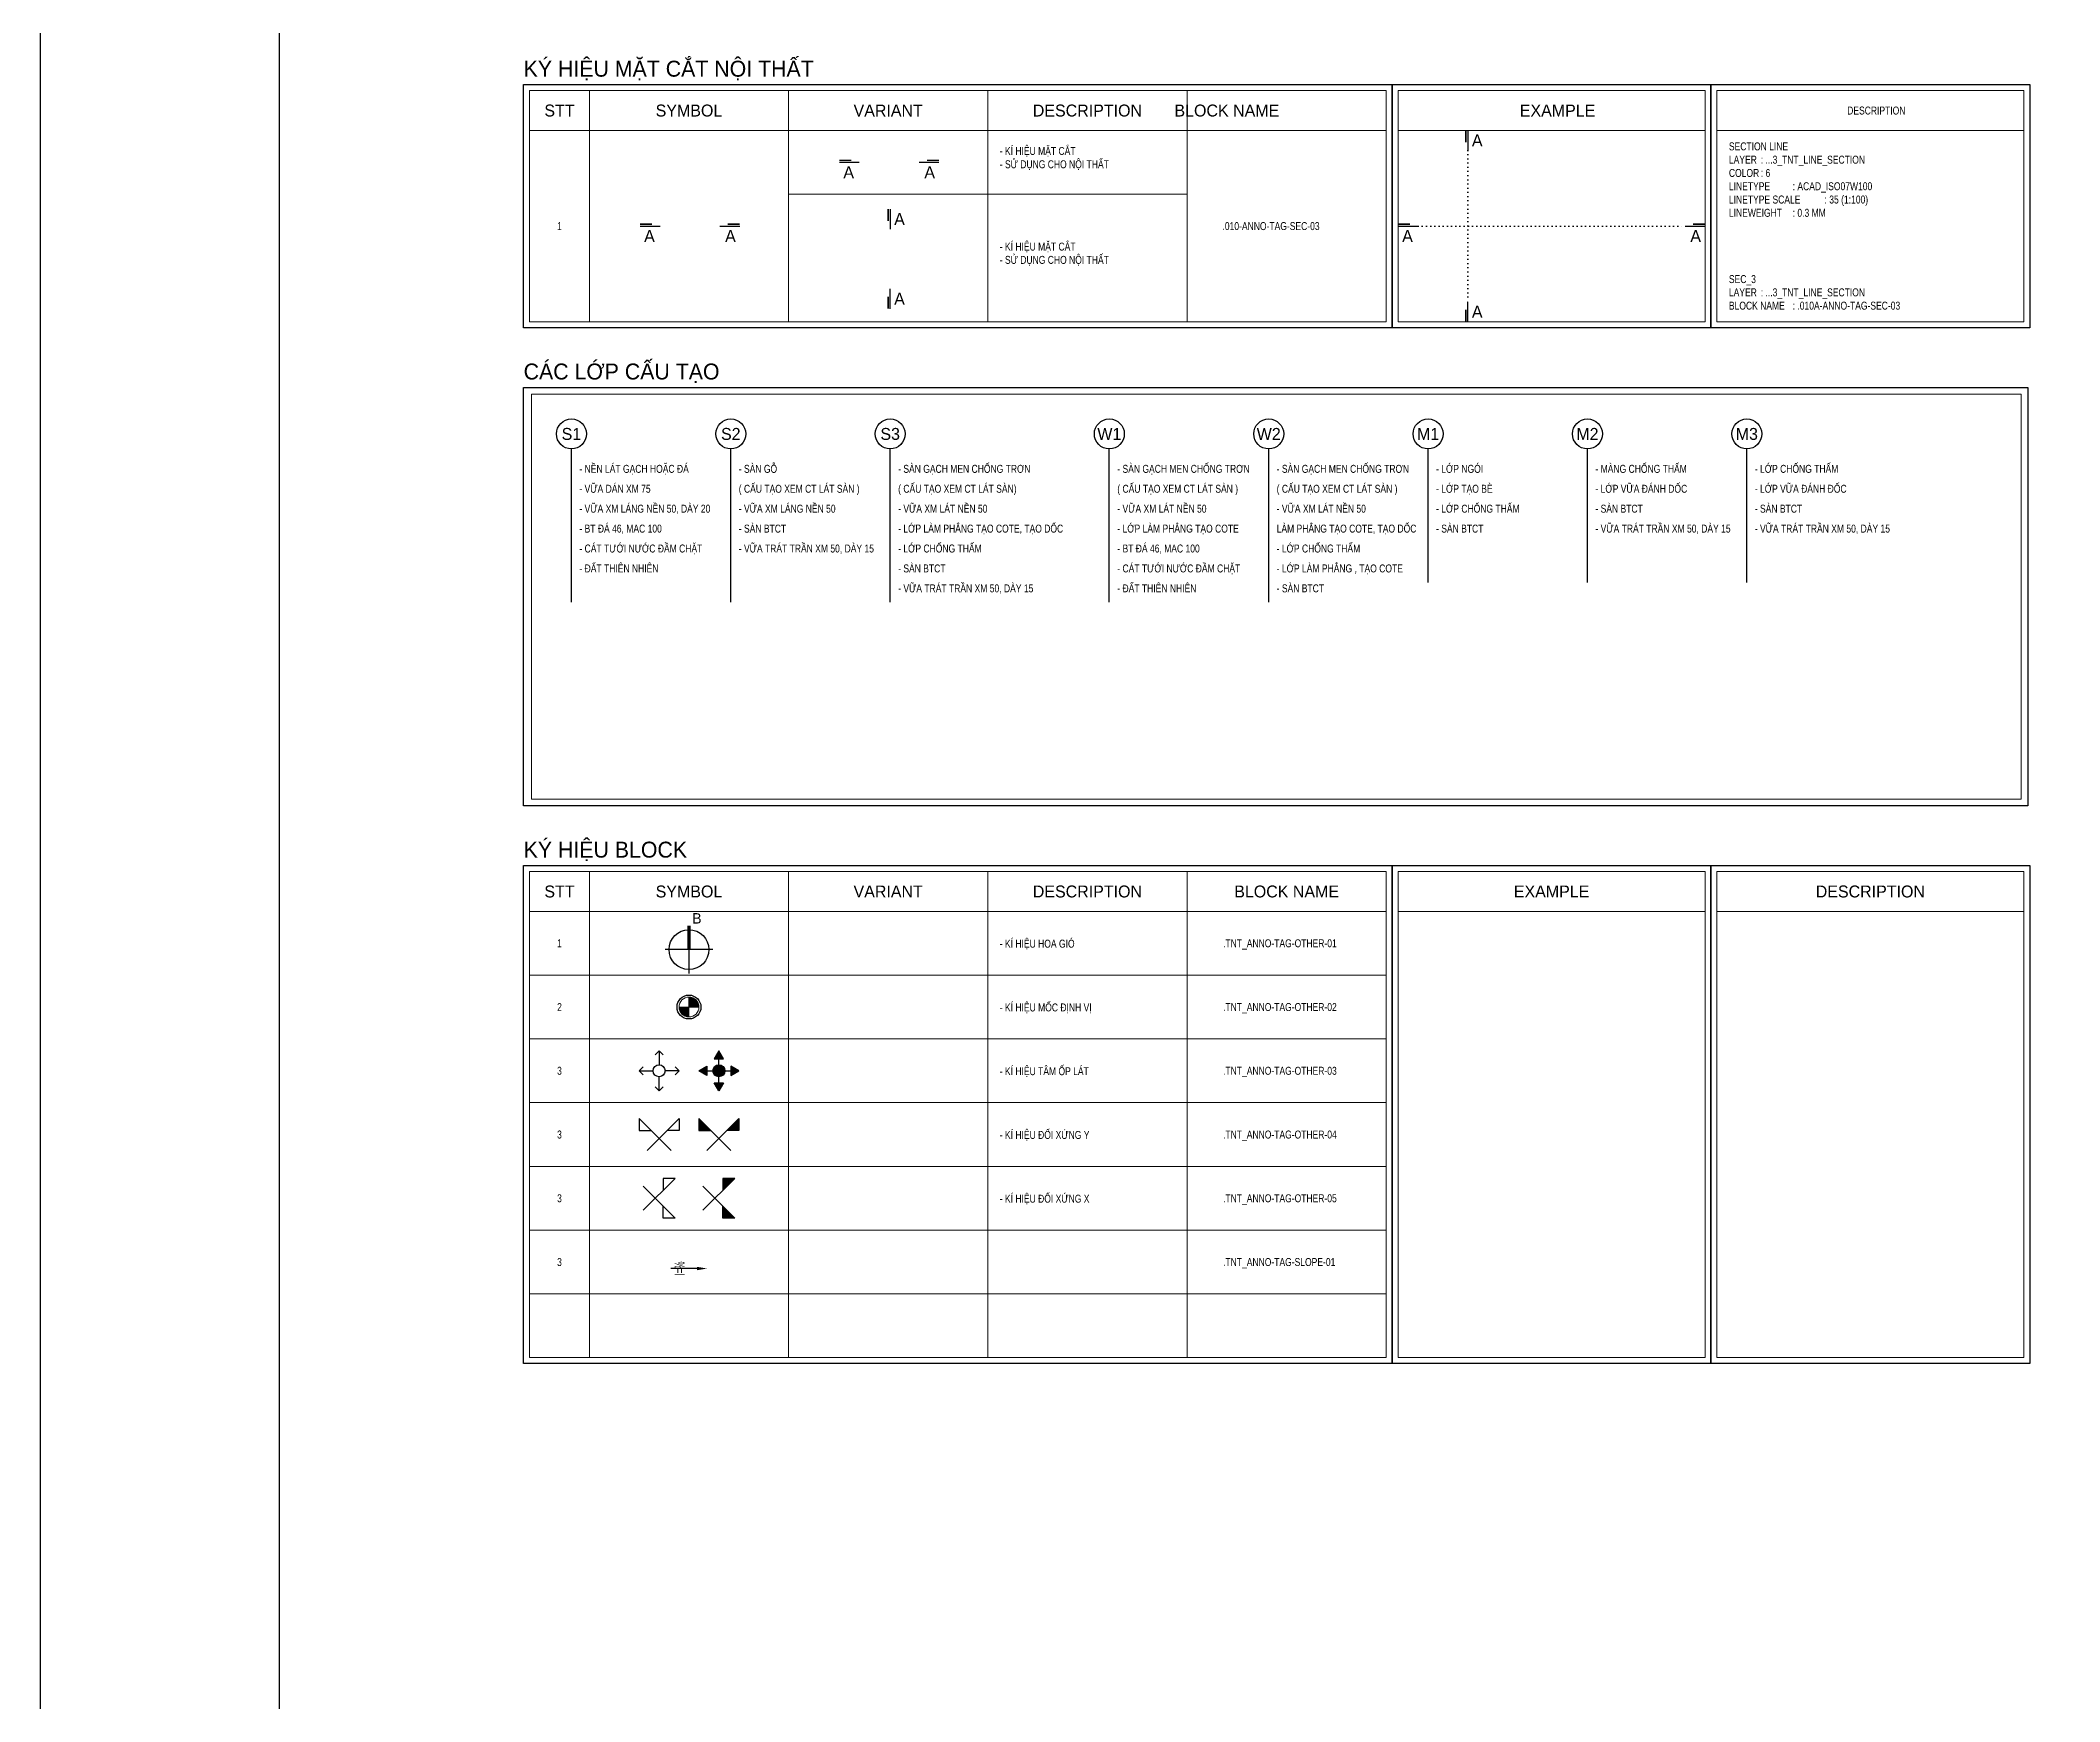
# Model space of a CAD drawing. Header units: millimetres. Extents: x 21129 to 2803301, y -510327 to 166837.
# Drawn here: x 218892 to 269570, y -378672 to -336979 of the extents above; entities that cross this region are included whole.
import ezdxf
from ezdxf.enums import TextEntityAlignment as Align

# ---------------------------------------------------------------- set-up
doc = ezdxf.new("R2010")
doc.units = ezdxf.units.MM
doc.set_wipeout_variables(frame=1)
doc.linetypes.add('ACAD_ISO07W100', pattern=[3, 0, -3])
for name, color, linetype in [('....01_TNT_A_DRAWING', 7, 'Continuous'), ('....06_TNT_A_SECTION-LINE', 6, 'ACAD_ISO07W100'), ('....20_TNT_N_TEXT', 9, 'Continuous'), ('....22_TNT_N_DIMENSION', 251, 'Continuous'), ('....24_TNT_N_ANNOTATE', 14, 'Continuous')]:
    doc.layers.add(name, color=color, linetype=linetype)
doc.layers.add('....03_TNT_A_THIN', color=251, linetype='Continuous', lineweight=13, transparency=0.5)
doc.layers.add('....23_TNT_N_HATCH', color=250, linetype='Continuous', transparency=0.5)
doc.styles.add('.TNT_A_TXT_1_MAIN', font='')
doc.styles.add('.TNT_A_TXT_2_SUB', font='UNI Alter Gothic (H).ttf')
doc.styles.add('.TNT_A_TXT_3_NOTE', font='uromans.shx', dxfattribs={"width": 0.8})
doc.styles.add('02_TNT_Text', font='uromans.shx', dxfattribs={"width": 0.8})
doc.styles.get('.TNT_A_TXT_1_MAIN').set_extended_font_data('UNI HelvetIns (H)')

# ---------------------------------------------------------------- blocks, each defined once
blk = doc.blocks.new('.TNT_KHUNG LAYOUT_2')
at = {"color": 250}
blk.add_lwpolyline([(0, 327), (450, 327), (450, 0), (0, 0)], close=True, dxfattribs=at)
at = {"color": 14}
blk.add_lwpolyline([(15, 312), (435, 312), (435, 15), (15, 15)], close=True, dxfattribs=at)
blk = doc.blocks.new('*U533')
blk.add_line((0, -42.26), (0, -3.76))
at = {"linetype": 'ByBlock'}
blk.add_circle((0, 0), 3.76, dxfattribs=at).dxf.unprotected_set("ltscale", 0)
at = {"color": 9, "style": '.TNT_A_TXT_3_NOTE', "width": 0.8, "flags": 8}
blk.add_attdef('1', (2, -9.76), '', height=2, dxfattribs=at)
at = {"color": 9, "style": '.TNT_A_TXT_3_NOTE', "width": 0.8}
for tag, p in [('2', (2, -14.76)), ('3', (2, -19.76)), ('4', (2, -24.76)), ('5', (2, -29.76)), ('6', (2, -34.76)), ('7', (2, -39.76)), ('8', (2, -44.76)), ('9', (2, -49.76)), ('10', (2, -54.76))]:
    blk.add_attdef(tag, p, '', height=2, dxfattribs=at)
at = {"color": 18, "true_color": 0x000000}
blk.add_wipeout([(0, 3.76), (-0.94, 3.64), (-1.81, 3.3), (-2.57, 2.74), (-3.18, 2.02), (-3.58, 1.16), (-3.75, 0.24), (-3.69, -0.7), (-3.4, -1.6), (-2.9, -2.4), (-2.21, -3.04), (-1.38, -3.5), (-0.47, -3.73), (0.47, -3.73), (1.38, -3.5), (2.21, -3.04), (2.9, -2.4), (3.4, -1.6), (3.69, -0.7), (3.75, 0.24), (3.58, 1.16), (3.18, 2.02), (2.57, 2.74), (1.81, 3.3), (0.94, 3.64)], dxfattribs=at)
at = {"linetype": 'ByBlock'}
blk.add_circle((0, 0), 3.76, dxfattribs=at).dxf.unprotected_set("ltscale", 0)
at = {"color": 9, "style": '.TNT_A_TXT_2_SUB', "flags": 8}
blk.add_attdef('VL', text='', height=3, dxfattribs=at).set_placement((0, 0), align=Align.MIDDLE_CENTER)
blk = doc.blocks.new('*U534')
blk.add_line((0, -42.26), (0, -3.76))
at = {"linetype": 'ByBlock'}
blk.add_circle((0, 0), 3.76, dxfattribs=at).dxf.unprotected_set("ltscale", 0)
at = {"color": 9, "style": '.TNT_A_TXT_3_NOTE', "width": 0.8, "flags": 8}
blk.add_attdef('1', (2, -9.76), '', height=2, dxfattribs=at)
at = {"color": 9, "style": '.TNT_A_TXT_3_NOTE', "width": 0.8}
for tag, p in [('2', (2, -14.76)), ('3', (2, -19.76)), ('4', (2, -24.76)), ('5', (2, -29.76)), ('6', (2, -34.76)), ('7', (2, -39.76)), ('8', (2, -44.76)), ('9', (2, -49.76)), ('10', (2, -54.76))]:
    blk.add_attdef(tag, p, '', height=2, dxfattribs=at)
at = {"color": 18, "true_color": 0x000000}
blk.add_wipeout([(0, 3.76), (-0.94, 3.64), (-1.81, 3.3), (-2.57, 2.74), (-3.18, 2.02), (-3.58, 1.16), (-3.75, 0.24), (-3.69, -0.7), (-3.4, -1.6), (-2.9, -2.4), (-2.21, -3.04), (-1.38, -3.5), (-0.47, -3.73), (0.47, -3.73), (1.38, -3.5), (2.21, -3.04), (2.9, -2.4), (3.4, -1.6), (3.69, -0.7), (3.75, 0.24), (3.58, 1.16), (3.18, 2.02), (2.57, 2.74), (1.81, 3.3), (0.94, 3.64)], dxfattribs=at)
at = {"linetype": 'ByBlock'}
blk.add_circle((0, 0), 3.76, dxfattribs=at).dxf.unprotected_set("ltscale", 0)
at = {"color": 9, "style": '.TNT_A_TXT_2_SUB', "flags": 8}
blk.add_attdef('VL', text='', height=3, dxfattribs=at).set_placement((0, 0), align=Align.MIDDLE_CENTER)
blk = doc.blocks.new('*U532')
blk.add_line((0, -37.26), (0, -3.76))
at = {"linetype": 'ByBlock'}
blk.add_circle((0, 0), 3.76, dxfattribs=at).dxf.unprotected_set("ltscale", 0)
at = {"color": 9, "style": '.TNT_A_TXT_3_NOTE', "width": 0.8, "flags": 8}
blk.add_attdef('1', (2, -9.76), '', height=2, dxfattribs=at)
at = {"color": 9, "style": '.TNT_A_TXT_3_NOTE', "width": 0.8}
for tag, p in [('2', (2, -14.76)), ('3', (2, -19.76)), ('4', (2, -24.76)), ('5', (2, -29.76)), ('6', (2, -34.76)), ('7', (2, -39.76)), ('8', (2, -44.76)), ('9', (2, -49.76)), ('10', (2, -54.76))]:
    blk.add_attdef(tag, p, '', height=2, dxfattribs=at)
at = {"color": 18, "true_color": 0x000000}
blk.add_wipeout([(0, 3.76), (-0.94, 3.64), (-1.81, 3.3), (-2.57, 2.74), (-3.18, 2.02), (-3.58, 1.16), (-3.75, 0.24), (-3.69, -0.7), (-3.4, -1.6), (-2.9, -2.4), (-2.21, -3.04), (-1.38, -3.5), (-0.47, -3.73), (0.47, -3.73), (1.38, -3.5), (2.21, -3.04), (2.9, -2.4), (3.4, -1.6), (3.69, -0.7), (3.75, 0.24), (3.58, 1.16), (3.18, 2.02), (2.57, 2.74), (1.81, 3.3), (0.94, 3.64)], dxfattribs=at)
at = {"linetype": 'ByBlock'}
blk.add_circle((0, 0), 3.76, dxfattribs=at).dxf.unprotected_set("ltscale", 0)
at = {"color": 9, "style": '.TNT_A_TXT_2_SUB', "flags": 8}
blk.add_attdef('VL', text='', height=3, dxfattribs=at).set_placement((0, 0), align=Align.MIDDLE_CENTER)
blk = doc.blocks.new('*U528')
at = {"layer": '....24_TNT_N_ANNOTATE'}
for p, q in [((-2.5, 0), (2.5, 0)), ((17.5, 0), (22.5, 0))]:
    blk.add_line(p, q, dxfattribs=at)
at = {"layer": '....24_TNT_N_ANNOTATE', "const_width": 0.4}
for points in [[(-2.5, 0.5), (0.5, 0.5)], [(22.5, 0.5), (19.5, 0.5)]]:
    blk.add_lwpolyline(points, dxfattribs=at)
at = {"color": 9, "style": '.TNT_A_TXT_2_SUB', "flags": 8}
blk.add_attdef('SEC_1', text='', height=3, dxfattribs=at).set_placement((-1.5, -2.5), align=Align.MIDDLE_LEFT)
blk.add_attdef('SEC_2', text='', height=3, dxfattribs=at).set_placement((21.5, -2.5), align=Align.MIDDLE_RIGHT)
blk = doc.blocks.new('*U529')
at = {"layer": '....24_TNT_N_ANNOTATE'}
for p, q in [((-2.5, 0), (2.5, 0)), ((69.5, 0), (74.5, 0))]:
    blk.add_line(p, q, dxfattribs=at)
at = {"layer": '....24_TNT_N_ANNOTATE', "const_width": 0.4}
for points in [[(-2.5, 0.5), (0.5, 0.5)], [(74.5, 0.5), (71.5, 0.5)]]:
    blk.add_lwpolyline(points, dxfattribs=at)
at = {"color": 9, "style": '.TNT_A_TXT_2_SUB', "flags": 8}
blk.add_attdef('SEC_1', text='', height=3, dxfattribs=at).set_placement((-1.5, -2.5), align=Align.MIDDLE_LEFT)
blk.add_attdef('SEC_2', text='', height=3, dxfattribs=at).set_placement((73.5, -2.5), align=Align.MIDDLE_RIGHT)
blk = doc.blocks.new('*U530')
at = {"layer": '....24_TNT_N_ANNOTATE'}
for p, q in [((-2.5, 0), (-2.5, -5)), ((-2.5, -48), (-2.5, -43))]:
    blk.add_line(p, q, dxfattribs=at)
at = {"layer": '....24_TNT_N_ANNOTATE', "const_width": 0.4}
for points in [[(-3, 0), (-3, -3)], [(-3, -48), (-3, -45)]]:
    blk.add_lwpolyline(points, dxfattribs=at)
at = {"color": 9, "style": '.TNT_A_TXT_2_SUB', "flags": 8}
for tag, p in [('SEC_1', (-1.5, -2.5)), ('SEC_3', (-1.5, -45.5))]:
    blk.add_attdef(tag, text='', height=3, dxfattribs=at).set_placement(p, align=Align.MIDDLE_LEFT)
blk = doc.blocks.new('*U531')
at = {"layer": '....24_TNT_N_ANNOTATE'}
for p, q in [((-2.5, 0), (-2.5, -5)), ((-2.5, -25), (-2.5, -20))]:
    blk.add_line(p, q, dxfattribs=at)
at = {"layer": '....24_TNT_N_ANNOTATE', "const_width": 0.4}
for points in [[(-3, 0), (-3, -3)], [(-3, -25), (-3, -22)]]:
    blk.add_lwpolyline(points, dxfattribs=at)
at = {"color": 9, "style": '.TNT_A_TXT_2_SUB', "flags": 8}
for tag, p in [('SEC_1', (-1.5, -2.5)), ('SEC_3', (-1.5, -22.5))]:
    blk.add_attdef(tag, text='', height=3, dxfattribs=at).set_placement(p, align=Align.MIDDLE_LEFT)
blk = doc.blocks.new('*U500')
blk.add_line((0, 2.08), (0, -4.52))
blk.add_solid([(-0.42, 2.08), (0, 4.58), (0.42, 2.08)])
at = {"color": 9, "width": 0.6}
blk.add_attdef('SLOP', text='', height=2.5, rotation=90, dxfattribs=at).set_placement((-0.33, 0), align=Align.BOTTOM_CENTER)
blk = doc.blocks.new('.TNT_ANNO-TAG-OTHER-01')
at = {"layer": '....24_TNT_N_ANNOTATE'}
for p, q in [((0, 6), (0, -6)), ((6, 0), (-6, 0))]:
    blk.add_line(p, q, dxfattribs=at)
at = {"layer": '....24_TNT_N_ANNOTATE', "const_width": 0.8}
blk.add_lwpolyline([(0, 6), (0, 0)], dxfattribs=at)
at = {"layer": '....24_TNT_N_ANNOTATE', "ltscale": 0.04}
blk.add_circle((0, 0), 5, dxfattribs=at)
at = {"layer": '....20_TNT_N_TEXT', "insert": (2, 6.54), "char_height": 2.61, "attachment_point": 8, "style": '.TNT_A_TXT_2_SUB'}
blk.add_mtext('B', dxfattribs=at)

msp = doc.modelspace()

# ---------------------------------------------------------------- hatches: boundary and pattern name
at = {"layer": '....23_TNT_N_HATCH', "ltscale": 4}
h = msp.add_hatch(color=256, dxfattribs=at)
h.paths.add_polyline_path([(235170.4, -360989.5), (235170.4, -361239.5), (235420.4, -361239.5, 0.4142136)])
h.paths.add_polyline_path([(234920.4, -361239.5, 0.4142136), (235170.4, -361489.5), (235170.4, -361239.5)])
at = {"layer": '....23_TNT_N_HATCH', "ltscale": 0.04}
h = msp.add_hatch(color=256, dxfattribs=at)
h.dxf.hatch_style = 1
h.paths.add_polyline_path([(235804.9, -362539.5), (236035.8, -362539.5), (235920.4, -362339.5)])
h = msp.add_hatch(color=256, dxfattribs=at)
h.dxf.hatch_style = 1
h.paths.add_polyline_path([(235420.4, -362839.5), (235620.4, -362955), (235620.4, -362724)])
h = msp.add_hatch(color=256, dxfattribs=at)
h.dxf.hatch_style = 1
edge = h.paths.add_edge_path()
edge.add_arc((235920.4, -362839.5), 150, 0, 360)
h = msp.add_hatch(color=256, dxfattribs=at)
h.dxf.hatch_style = 1
h.paths.add_polyline_path([(236420.4, -362839.5), (236220.4, -362724), (236220.4, -362955)])
h = msp.add_hatch(color=256, dxfattribs=at)
h.dxf.hatch_style = 1
h.paths.add_polyline_path([(235920.4, -363339.5), (236035.8, -363139.5), (235804.9, -363139.5)])
h = msp.add_hatch(color=256, dxfattribs=at)
h.dxf.hatch_style = 1
h.paths.add_polyline_path([(235720.4, -364339.5), (235420.4, -364039.5), (235420.4, -364339.5)])
h = msp.add_hatch(color=256, dxfattribs=at)
h.dxf.hatch_style = 1
h.paths.add_polyline_path([(236420.4, -364039.5), (236120.4, -364339.5), (236420.4, -364339.5)])
h = msp.add_hatch(color=256, dxfattribs=at)
h.dxf.hatch_style = 1
h.paths.add_polyline_path([(236320.4, -365539.5), (236020.4, -365539.5), (236020.4, -365839.5)])
h = msp.add_hatch(color=256, dxfattribs=at)
h.dxf.hatch_style = 1
h.paths.add_polyline_path([(236320.4, -366539.5), (236020.4, -366239.5), (236020.4, -366539.5)])

# ---------------------------------------------------------------- linework, layer by layer
at = {"layer": '....03_TNT_A_THIN'}
for p, q in [((232670.4, -338239.5), (232670.4, -344039.5)), ((237670.4, -338239.5), (237670.4, -344039.5)), ((242670.4, -338239.5), (242670.4, -344039.5)), ((247670.4, -338239.5), (247670.4, -344039.5)), ((231170.4, -339239.5), (252670.4, -339239.5)), ((252970.4, -339239.5), (260670.4, -339239.5)), ((260970.4, -339239.5), (268670.4, -339239.5)), ((237670.4, -340839.5), (247670.4, -340839.5)), ((232670.4, -357839.5), (232670.4, -370039.5)), ((237670.4, -357839.5), (237670.4, -370039.5)), ((242670.4, -357839.5), (242670.4, -370039.5)), ((247670.4, -357839.5), (247670.4, -370039.5)), ((231170.4, -358839.5), (252670.4, -358839.5)), ((252970.4, -358839.5), (260670.4, -358839.5)), ((252970.4, -358839.5), (260670.4, -358839.5)), ((260970.4, -358839.5), (268670.4, -358839.5)), ((231170.4, -360439.5), (252670.4, -360439.5)), ((231170.4, -362039.5), (252670.4, -362039.5)), ((231170.4, -363639.5), (252670.4, -363639.5)), ((231170.4, -365239.5), (252670.4, -365239.5)), ((231170.4, -366839.5), (252670.4, -366839.5)), ((231170.4, -368439.5), (252670.4, -368439.5))]:
    msp.add_line(p, q, dxfattribs=at)
at = {"layer": '....03_TNT_A_THIN', "ltscale": 4}
for p, q in [((235420.4, -361239.5), (234920.4, -361239.5)), ((235170.4, -360989.5), (235170.4, -361489.5))]:
    msp.add_line(p, q, dxfattribs=at)
at = {"layer": '....03_TNT_A_THIN'}
for points in [[(231170.4, -338239.5), (252670.4, -338239.5), (252670.4, -344039.5), (231170.4, -344039.5)], [(252970.4, -338239.5), (260670.4, -338239.5), (260670.4, -344039.5), (252970.4, -344039.5)], [(260970.4, -338239.5), (268670.4, -338239.5), (268670.4, -344039.5), (260970.4, -344039.5)], [(268608.7, -356022.8), (231220.4, -356022.8), (231220.4, -345856.2), (268608.7, -345856.2)], [(231170.4, -357839.5), (252670.4, -357839.5), (252670.4, -370039.5), (231170.4, -370039.5)], [(252970.4, -357839.5), (260670.4, -357839.5), (260670.4, -370039.5), (252970.4, -370039.5)], [(260970.4, -357839.5), (268670.4, -357839.5), (268670.4, -370039.5), (260970.4, -370039.5)]]:
    msp.add_lwpolyline(points, close=True, dxfattribs=at)
at = {"layer": '....03_TNT_A_THIN', "ltscale": 4}
msp.add_circle((235170.4, -361239.5), 250, dxfattribs=at)
at = {"layer": '....06_TNT_A_SECTION-LINE', "ltscale": 35}
for p, q in [((254720.4, -339739.5), (254720.4, -343539.5)), ((253470.4, -341639.5), (260170.4, -341639.5))]:
    msp.add_line(p, q, dxfattribs=at)
at = {"layer": '....24_TNT_N_ANNOTATE', "ltscale": 0.04}
for p, q in [((234320.4, -362439.5), (234420.4, -362339.5)), ((234420.4, -362339.5), (234520.4, -362439.5)), ((234420.4, -362339.5), (234420.4, -362689.5)), ((235920.4, -362339.5), (235804.9, -362539.5)), ((236035.8, -362539.5), (235920.4, -362339.5)), ((233920.4, -362839.5), (234020.4, -362739.5)), ((234020.4, -362939.5), (233920.4, -362839.5)), ((233920.4, -362839.5), (234270.4, -362839.5)), ((234920.4, -362839.5), (234570.4, -362839.5)), ((234820.4, -362739.5), (234920.4, -362839.5)), ((234920.4, -362839.5), (234820.4, -362939.5)), ((235420.4, -362839.5), (235620.4, -362724)), ((235620.4, -362955), (235420.4, -362839.5)), ((235620.4, -362724), (235620.4, -362955)), ((235620.4, -362839.5), (236220.4, -362839.5)), ((235804.9, -362539.5), (236035.8, -362539.5)), ((235920.4, -363139.5), (235920.4, -362539.5)), ((236420.4, -362839.5), (236220.4, -362724)), ((236220.4, -362724), (236220.4, -362955)), ((236220.4, -362955), (236420.4, -362839.5)), ((234420.4, -363339.5), (234320.4, -363239.5)), ((234420.4, -363339.5), (234420.4, -362989.5)), ((234520.4, -363239.5), (234420.4, -363339.5)), ((235920.4, -363339.5), (235804.9, -363139.5)), ((235804.9, -363139.5), (236035.8, -363139.5)), ((236035.8, -363139.5), (235920.4, -363339.5)), ((233920.4, -364039.5), (234720.4, -364839.5)), ((233920.4, -364039.5), (233920.4, -364339.5)), ((233920.4, -364339.5), (234220.4, -364339.5)), ((234120.4, -364839.5), (234920.4, -364039.5)), ((234920.4, -364339.5), (234620.4, -364339.5)), ((234920.4, -364039.5), (234920.4, -364339.5)), ((235420.4, -364039.5), (236220.4, -364839.5)), ((235420.4, -364039.5), (235420.4, -364339.5)), ((235420.4, -364339.5), (235720.4, -364339.5)), ((235620.4, -364839.5), (236420.4, -364039.5)), ((236420.4, -364339.5), (236120.4, -364339.5)), ((236420.4, -364039.5), (236420.4, -364339.5)), ((234820.4, -365539.5), (234020.4, -366339.5)), ((234020.4, -365739.5), (234820.4, -366539.5)), ((234820.4, -365539.5), (234520.4, -365539.5)), ((234520.4, -365539.5), (234520.4, -365839.5)), ((236320.4, -365539.5), (235520.4, -366339.5)), ((235520.4, -365739.5), (236320.4, -366539.5)), ((236320.4, -365539.5), (236020.4, -365539.5)), ((236020.4, -365539.5), (236020.4, -365839.5)), ((234520.4, -366539.5), (234520.4, -366239.5)), ((236020.4, -366539.5), (236020.4, -366239.5)), ((234820.4, -366539.5), (234520.4, -366539.5)), ((236320.4, -366539.5), (236020.4, -366539.5))]:
    msp.add_line(p, q, dxfattribs=at)
at = {"layer": '....24_TNT_N_ANNOTATE'}
for points in [[(231020.4, -338089.5), (252820.4, -338089.5), (252820.4, -344189.5), (231020.4, -344189.5)], [(252820.4, -338089.5), (260820.4, -338089.5), (260820.4, -344189.5), (252820.4, -344189.5)], [(260820.4, -338089.5), (268820.4, -338089.5), (268820.4, -344189.5), (260820.4, -344189.5)], [(231020.4, -345689.5), (268775.4, -345689.5), (268775.4, -356189.5), (231020.4, -356189.5)], [(231020.4, -357689.5), (252820.4, -357689.5), (252820.4, -370189.5), (231020.4, -370189.5)], [(252820.4, -357689.5), (260820.4, -357689.5), (260820.4, -370189.5), (252820.4, -370189.5)], [(260820.4, -357689.5), (268820.4, -357689.5), (268820.4, -370189.5), (260820.4, -370189.5)]]:
    msp.add_lwpolyline(points, close=True, dxfattribs=at)
at = {"layer": '....24_TNT_N_ANNOTATE', "ltscale": 0.04}
msp.add_lwpolyline([(235920.4, -363139.5), (235920.4, -362839.5)], dxfattribs=at)
for centre, radius in [((235170.4, -361239.5), 300), ((234420.4, -362839.5), 150), ((235920.4, -362839.5), 150)]:
    msp.add_circle(centre, radius, dxfattribs=at)

# ---------------------------------------------------------------- block references
at = {"layer": '....01_TNT_A_DRAWING', "xscale": 400, "yscale": 400, "zscale": 400}
msp.add_blockref('.TNT_KHUNG LAYOUT_2', (218892.4, -424762.9), dxfattribs=at)
at = {"layer": '....22_TNT_N_DIMENSION', "linetype": 'Continuous', "xscale": 100, "yscale": 100, "zscale": 100}
msp.add_blockref('.TNT_ANNO-TAG-OTHER-01', (235170.4, -359798.7), dxfattribs=at)
at = {"layer": '....24_TNT_N_ANNOTATE'}
ref = msp.add_blockref('*U530', (254970.4, -339239.5), dxfattribs=dict(at, xscale=100, yscale=100, zscale=100))
ref.add_attrib('SEC_1', 'A', dxfattribs={"layer": '0', "color": 9, "height": 300, "style": '.TNT_A_TXT_2_SUB'}).set_placement((254820.4, -339489.5), align=Align.MIDDLE_LEFT)
ref.add_attrib('SEC_3', 'A', dxfattribs={"layer": '0', "color": 9, "height": 300, "style": '.TNT_A_TXT_2_SUB'}).set_placement((254820.4, -343789.5), align=Align.MIDDLE_LEFT)
ref = msp.add_blockref('*U528', (239195.4, -340039.5), dxfattribs=dict(at, xscale=100, yscale=100, zscale=100))
ref.add_attrib('SEC_1', 'A', dxfattribs={"layer": '0', "color": 9, "height": 300, "style": '.TNT_A_TXT_2_SUB'}).set_placement((239045.4, -340289.5), align=Align.MIDDLE_LEFT)
ref.add_attrib('SEC_2', 'A', dxfattribs={"layer": '0', "color": 9, "height": 300, "style": '.TNT_A_TXT_2_SUB'}).set_placement((241345.4, -340289.5), align=Align.MIDDLE_RIGHT)
ref = msp.add_blockref('*U531', (240470.4, -341214.5), dxfattribs=dict(at, xscale=100, yscale=100, zscale=100))
ref.add_attrib('SEC_1', 'A', dxfattribs={"layer": '0', "color": 9, "height": 300, "style": '.TNT_A_TXT_2_SUB'}).set_placement((240320.4, -341464.5), align=Align.MIDDLE_LEFT)
ref.add_attrib('SEC_3', 'A', dxfattribs={"layer": '0', "color": 9, "height": 300, "style": '.TNT_A_TXT_2_SUB'}).set_placement((240320.4, -343464.5), align=Align.MIDDLE_LEFT)
ref = msp.add_blockref('*U528', (234195.4, -341639.5), dxfattribs=dict(at, xscale=100, yscale=100, zscale=100))
ref.add_attrib('SEC_1', 'A', dxfattribs={"layer": '0', "color": 9, "height": 300, "style": '.TNT_A_TXT_2_SUB'}).set_placement((234045.4, -341889.5), align=Align.MIDDLE_LEFT)
ref.add_attrib('SEC_2', 'A', dxfattribs={"layer": '0', "color": 9, "height": 300, "style": '.TNT_A_TXT_2_SUB'}).set_placement((236345.4, -341889.5), align=Align.MIDDLE_RIGHT)
ref = msp.add_blockref('*U529', (253220.4, -341639.5), dxfattribs=dict(at, xscale=100, yscale=100, zscale=100))
ref.add_attrib('SEC_1', 'A', dxfattribs={"layer": '0', "color": 9, "height": 300, "style": '.TNT_A_TXT_2_SUB'}).set_placement((253070.4, -341889.5), align=Align.MIDDLE_LEFT)
ref.add_attrib('SEC_2', 'A', dxfattribs={"layer": '0', "color": 9, "height": 300, "style": '.TNT_A_TXT_2_SUB'}).set_placement((260570.1, -341889.5), align=Align.MIDDLE_RIGHT)
at = {"layer": '....24_TNT_N_ANNOTATE', "ltscale": 0.04}
ref = msp.add_blockref('*U500', (235167.3, -367802), dxfattribs=dict(at, xscale=100, yscale=100, zscale=100, rotation=270))
ref.add_attrib('SLOP', 'I=%%%', dxfattribs={"layer": '0', "color": 9, "height": 250, "rotation": 90, "style": '02_TNT_Text', "width": 0.6}).set_placement((235134.1, -367802), align=Align.BOTTOM_CENTER)

# ---------------------------------------------------------------- texts
at = {"layer": '....20_TNT_N_TEXT', "style": '.TNT_A_TXT_1_MAIN'}
for s, p in [('KÝ HIỆU MẶT CẮT NỘI THẤT', (231020.4, -337889.5)), ('CÁC LỚP CẤU TẠO', (231020.4, -345489.5)), ('KÝ HIỆU BLOCK', (231020.4, -357489.5))]:
    msp.add_text(s, height=400, dxfattribs=at).set_placement(p)
at = {"layer": '....20_TNT_N_TEXT', "style": '.TNT_A_TXT_2_SUB'}
for s, p in [('STT', (231920.4, -338739.5)), ('SYMBOL', (235170.4, -338739.5)), ('VARIANT', (240170.4, -338739.5)), ('DESCRIPTION', (245170.4, -338739.5)), ('BLOCK NAME', (248670.4, -338739.5)), ('EXAMPLE', (256970.2, -338739.5)), ('STT', (231920.4, -358339.5)), ('SYMBOL', (235170.4, -358339.5)), ('VARIANT', (240170.4, -358339.5)), ('DESCRIPTION', (245170.4, -358339.5)), ('BLOCK NAME', (250170.4, -358339.5)), ('EXAMPLE', (256820.4, -358339.5)), ('DESCRIPTION', (264820.4, -358339.5))]:
    msp.add_text(s, height=300, dxfattribs=at).set_placement(p, align=Align.MIDDLE)
at = {"layer": '....20_TNT_N_TEXT', "style": '.TNT_A_TXT_3_NOTE', "width": 0.8}
for s, p in [('DESCRIPTION', (264970, -338739.5)), ('1', (231920.4, -341639.5)), ('1', (231920.4, -359639.5)), ('2', (231920.4, -361239.5)), ('3', (231920.4, -362839.5)), ('3', (231920.4, -364439.5)), ('3', (231920.4, -366039.5)), ('3', (231920.4, -367639.5))]:
    msp.add_text(s, height=200, dxfattribs=at).set_placement(p, align=Align.MIDDLE)
for s, p in [('.010-ANNO-TAG-SEC-03', (248560.4, -341739.5)), ('- KÍ HIỆU HOA GIÓ', (242970.4, -359749.5)), ('.TNT_ANNO-TAG-OTHER-01', (248575.4, -359739.5)), ('- KÍ HIỆU MỐC ĐỊNH VỊ', (242970.4, -361349.5)), ('.TNT_ANNO-TAG-OTHER-02', (248575.4, -361339.5)), ('- KÍ HIỆU TÂM ỐP LÁT', (242970.4, -362949.5)), ('.TNT_ANNO-TAG-OTHER-03', (248575.4, -362939.5)), ('- KÍ HIỆU ĐỐI XỨNG Y', (242970.4, -364549.5)), ('.TNT_ANNO-TAG-OTHER-04', (248575.4, -364539.5)), ('- KÍ HIỆU ĐỐI XỨNG X', (242970.4, -366149.5)), ('.TNT_ANNO-TAG-OTHER-05', (248575.4, -366139.5)), ('.TNT_ANNO-TAG-SLOPE-01', (248575.4, -367739.5))]:
    msp.add_text(s, height=200, dxfattribs=at).set_placement(p)
at = {"layer": '....20_TNT_N_TEXT', "char_height": 200, "style": '.TNT_A_TXT_3_NOTE'}
for s, insert, width, attachment_point in [('\\A1;\\pxi-12,l12,sm1;SECTION LINE\\PLAYER^I: ...3_TNT_LINE_SECTION\\PCOLOR^I: 6\\PLINETYPE^I: ACAD_ISO07W100\\PLINETYPE SCALE^I: 35 (1:100)\\PLINEWEIGHT^I: 0.3 MM', (261270.4, -339539.5), 14785, 1), ('- KÍ HIỆU MẶT CẮT\\P- SỬ DỤNG CHO NỘI THẤT', (242970.4, -339654.5), 4200, 1), ('- KÍ HIỆU MẶT CẮT\\P- SỬ DỤNG CHO NỘI THẤT', (242970.4, -342054.5), 4200, 1), ('\\A1;\\pxi-12,l12,sm1;SEC_3\\PLAYER^I: ...3_TNT_LINE_SECTION\\PBLOCK NAME^I: .010A-ANNO-TAG-SEC-03', (261270.4, -343739.5), 14785, 7)]:
    msp.add_mtext(s, dxfattribs=dict(at, insert=insert, width=width, attachment_point=attachment_point))

# ---------------------------------------------------------------- next in the draw order: block references
at = {"layer": '....24_TNT_N_ANNOTATE'}
ref = msp.add_blockref('*U533', (232220.4, -346856.2), dxfattribs=dict(at, xscale=100, yscale=100, zscale=100))
ref.add_attrib('VL', 'S1', dxfattribs={"layer": '0', "color": 9, "height": 300, "style": '.TNT_A_TXT_2_SUB'}).set_placement((232220.4, -346856.2), align=Align.MIDDLE_CENTER)
ref.add_attrib('1', '- NỀN LÁT GẠCH HOẶC ĐÁ', (232420.4, -347832.3), dxfattribs={"layer": '0', "color": 9, "height": 200, "style": '.TNT_A_TXT_3_NOTE', "width": 0.8})
ref.add_attrib('2', '- VỮA DÁN XM 75', (232420.4, -348332.3), dxfattribs={"layer": '0', "color": 9, "height": 200, "style": '.TNT_A_TXT_3_NOTE', "width": 0.8})
ref.add_attrib('3', '- VỮA XM LÁNG NỀN 50, DÀY 20', (232420.4, -348832.3), dxfattribs={"layer": '0', "color": 9, "height": 200, "style": '.TNT_A_TXT_3_NOTE', "width": 0.8})
ref.add_attrib('4', '- BT ĐÁ 46, MAC 100', (232420.4, -349332.3), dxfattribs={"layer": '0', "color": 9, "height": 200, "style": '.TNT_A_TXT_3_NOTE', "width": 0.8})
ref.add_attrib('5', '- CÁT TƯỚI NƯỚC ĐẦM CHẶT', (232420.4, -349831.8), dxfattribs={"layer": '0', "color": 9, "height": 200, "style": '.TNT_A_TXT_3_NOTE', "width": 0.8})
ref.add_attrib('6', '- ĐẤT THIÊN NHIÊN', (232420.4, -350331.8), dxfattribs={"layer": '0', "color": 9, "height": 200, "style": '.TNT_A_TXT_3_NOTE', "width": 0.8})
ref = msp.add_blockref('*U533', (245720.4, -346856.2), dxfattribs=dict(at, xscale=100, yscale=100, zscale=100))
ref.add_attrib('VL', 'W1', dxfattribs={"layer": '0', "color": 9, "height": 300, "style": '.TNT_A_TXT_2_SUB'}).set_placement((245720.4, -346856.2), align=Align.MIDDLE_CENTER)
ref.add_attrib('1', '- SÀN GẠCH MEN CHỐNG TRƠN', (245920.4, -347832.3), dxfattribs={"layer": '0', "color": 9, "height": 200, "style": '.TNT_A_TXT_3_NOTE', "width": 0.8})
ref.add_attrib('2', '( CẤU TẠO XEM CT LÁT SÀN )', (245920.4, -348332.3), dxfattribs={"layer": '0', "color": 9, "height": 200, "style": '.TNT_A_TXT_3_NOTE', "width": 0.8})
ref.add_attrib('3', '- VỮA XM LÁT NỀN 50', (245920.4, -348832.3), dxfattribs={"layer": '0', "color": 9, "height": 200, "style": '.TNT_A_TXT_3_NOTE', "width": 0.8})
ref.add_attrib('4', '- LỚP LÀM PHẲNG TẠO COTE', (245920.4, -349332.3), dxfattribs={"layer": '0', "color": 9, "height": 200, "style": '.TNT_A_TXT_3_NOTE', "width": 0.8})
ref.add_attrib('5', '- BT ĐÁ 46, MAC 100', (245920.4, -349831.8), dxfattribs={"layer": '0', "color": 9, "height": 200, "style": '.TNT_A_TXT_3_NOTE', "width": 0.8})
ref.add_attrib('6', '- CÁT TƯỚI NƯỚC ĐẦM CHẶT', (245920.4, -350331.8), dxfattribs={"layer": '0', "color": 9, "height": 200, "style": '.TNT_A_TXT_3_NOTE', "width": 0.8})
ref.add_attrib('7', '- ĐẤT THIÊN NHIÊN', (245920.4, -350831.8), dxfattribs={"layer": '0', "color": 9, "height": 200, "style": '.TNT_A_TXT_3_NOTE', "width": 0.8})
ref = msp.add_blockref('*U532', (257720.4, -346856.2), dxfattribs=dict(at, xscale=100, yscale=100, zscale=100))
ref.add_attrib('VL', 'M2', dxfattribs={"layer": '0', "color": 9, "height": 300, "style": '.TNT_A_TXT_2_SUB'}).set_placement((257720.4, -346856.2), align=Align.MIDDLE_CENTER)
ref.add_attrib('1', '- MÀNG CHỐNG THẤM', (257920.4, -347832.3), dxfattribs={"layer": '0', "color": 9, "height": 200, "style": '.TNT_A_TXT_3_NOTE', "width": 0.8})
ref.add_attrib('2', '- LỚP VỮA ĐÁNH DỐC', (257920.4, -348332.3), dxfattribs={"layer": '0', "color": 9, "height": 200, "style": '.TNT_A_TXT_3_NOTE', "width": 0.8})
ref.add_attrib('3', '- SÀN BTCT', (257920.4, -348832.3), dxfattribs={"layer": '0', "color": 9, "height": 200, "style": '.TNT_A_TXT_3_NOTE', "width": 0.8})
ref.add_attrib('4', '- VỮA TRÁT TRẦN XM 50, DÀY 15', (257920.4, -349332.3), dxfattribs={"layer": '0', "color": 9, "height": 200, "style": '.TNT_A_TXT_3_NOTE', "width": 0.8})

# ---------------------------------------------------------------- next in the draw order: block references
ref = msp.add_blockref('*U534', (236220.4, -346856.2), dxfattribs=dict(at, xscale=100, yscale=100, zscale=100))
ref.add_attrib('VL', 'S2', dxfattribs={"layer": '0', "color": 9, "height": 300, "style": '.TNT_A_TXT_2_SUB'}).set_placement((236220.4, -346856.2), align=Align.MIDDLE_CENTER)
ref.add_attrib('1', '- SÀN GỖ', (236420.4, -347832.3), dxfattribs={"layer": '0', "color": 9, "height": 200, "style": '.TNT_A_TXT_3_NOTE', "width": 0.8})
ref.add_attrib('2', '( CẤU TẠO XEM CT LÁT SÀN )', (236420.4, -348332.3), dxfattribs={"layer": '0', "color": 9, "height": 200, "style": '.TNT_A_TXT_3_NOTE', "width": 0.8})
ref.add_attrib('3', '- VỮA XM LÁNG NỀN 50', (236420.4, -348832.3), dxfattribs={"layer": '0', "color": 9, "height": 200, "style": '.TNT_A_TXT_3_NOTE', "width": 0.8})
ref.add_attrib('4', '- SÀN BTCT', (236420.4, -349332.3), dxfattribs={"layer": '0', "color": 9, "height": 200, "style": '.TNT_A_TXT_3_NOTE', "width": 0.8})
ref.add_attrib('5', '- VỮA TRÁT TRẦN XM 50, DÀY 15', (236420.4, -349831.8), dxfattribs={"layer": '0', "color": 9, "height": 200, "style": '.TNT_A_TXT_3_NOTE', "width": 0.8})
ref = msp.add_blockref('*U534', (249720.4, -346856.2), dxfattribs=dict(at, xscale=100, yscale=100, zscale=100))
ref.add_attrib('VL', 'W2', dxfattribs={"layer": '0', "color": 9, "height": 300, "style": '.TNT_A_TXT_2_SUB'}).set_placement((249720.4, -346856.2), align=Align.MIDDLE_CENTER)
ref.add_attrib('1', '- SÀN GẠCH MEN CHỐNG TRƠN', (249920.4, -347832.3), dxfattribs={"layer": '0', "color": 9, "height": 200, "style": '.TNT_A_TXT_3_NOTE', "width": 0.8})
ref.add_attrib('2', '( CẤU TẠO XEM CT LÁT SÀN )', (249920.4, -348332.3), dxfattribs={"layer": '0', "color": 9, "height": 200, "style": '.TNT_A_TXT_3_NOTE', "width": 0.8})
ref.add_attrib('3', '- VỮA XM LÁT NỀN 50', (249920.4, -348832.3), dxfattribs={"layer": '0', "color": 9, "height": 200, "style": '.TNT_A_TXT_3_NOTE', "width": 0.8})
ref.add_attrib('4', 'LÀM PHẲNG TẠO COTE, TẠO DỐC', (249920.4, -349332.3), dxfattribs={"layer": '0', "color": 9, "height": 200, "style": '.TNT_A_TXT_3_NOTE', "width": 0.8})
ref.add_attrib('5', '- LỚP CHỐNG THẤM', (249920.4, -349831.8), dxfattribs={"layer": '0', "color": 9, "height": 200, "style": '.TNT_A_TXT_3_NOTE', "width": 0.8})
ref.add_attrib('6', '- LỚP LÀM PHẲNG , TẠO COTE', (249920.4, -350331.8), dxfattribs={"layer": '0', "color": 9, "height": 200, "style": '.TNT_A_TXT_3_NOTE', "width": 0.8})
ref.add_attrib('7', '- SÀN BTCT', (249920.4, -350831.8), dxfattribs={"layer": '0', "color": 9, "height": 200, "style": '.TNT_A_TXT_3_NOTE', "width": 0.8})
ref = msp.add_blockref('*U532', (261720.4, -346856.2), dxfattribs=dict(at, xscale=100, yscale=100, zscale=100))
ref.add_attrib('VL', 'M3', dxfattribs={"layer": '0', "color": 9, "height": 300, "style": '.TNT_A_TXT_2_SUB'}).set_placement((261720.4, -346856.2), align=Align.MIDDLE_CENTER)
ref.add_attrib('1', '- LỚP CHỐNG THẤM', (261920.4, -347832.3), dxfattribs={"layer": '0', "color": 9, "height": 200, "style": '.TNT_A_TXT_3_NOTE', "width": 0.8})
ref.add_attrib('2', '- LỚP VỮA ĐÁNH ĐỐC', (261920.4, -348332.3), dxfattribs={"layer": '0', "color": 9, "height": 200, "style": '.TNT_A_TXT_3_NOTE', "width": 0.8})
ref.add_attrib('3', '- SÀN BTCT', (261920.4, -348832.3), dxfattribs={"layer": '0', "color": 9, "height": 200, "style": '.TNT_A_TXT_3_NOTE', "width": 0.8})
ref.add_attrib('4', '- VỮA TRÁT TRẦN XM 50, DÀY 15', (261920.4, -349332.3), dxfattribs={"layer": '0', "color": 9, "height": 200, "style": '.TNT_A_TXT_3_NOTE', "width": 0.8})

# ---------------------------------------------------------------- next in the draw order: block references
ref = msp.add_blockref('*U533', (240220.4, -346856.2), dxfattribs=dict(at, xscale=100, yscale=100, zscale=100))
ref.add_attrib('VL', 'S3', dxfattribs={"layer": '0', "color": 9, "height": 300, "style": '.TNT_A_TXT_2_SUB'}).set_placement((240220.4, -346856.2), align=Align.MIDDLE_CENTER)
ref.add_attrib('1', '- SÀN GẠCH MEN CHỐNG TRƠN', (240420.4, -347832.3), dxfattribs={"layer": '0', "color": 9, "height": 200, "style": '.TNT_A_TXT_3_NOTE', "width": 0.8})
ref.add_attrib('2', '( CẤU TẠO XEM CT LÁT SÀN)', (240420.4, -348332.3), dxfattribs={"layer": '0', "color": 9, "height": 200, "style": '.TNT_A_TXT_3_NOTE', "width": 0.8})
ref.add_attrib('3', '- VỮA XM LÁT NỀN 50', (240420.4, -348832.3), dxfattribs={"layer": '0', "color": 9, "height": 200, "style": '.TNT_A_TXT_3_NOTE', "width": 0.8})
ref.add_attrib('4', '- LỚP LÀM PHẲNG TẠO COTE, TẠO DỐC', (240420.4, -349332.3), dxfattribs={"layer": '0', "color": 9, "height": 200, "style": '.TNT_A_TXT_3_NOTE', "width": 0.8})
ref.add_attrib('5', '- LỚP CHỐNG THẤM', (240420.4, -349831.8), dxfattribs={"layer": '0', "color": 9, "height": 200, "style": '.TNT_A_TXT_3_NOTE', "width": 0.8})
ref.add_attrib('6', '- SÀN BTCT', (240420.4, -350331.8), dxfattribs={"layer": '0', "color": 9, "height": 200, "style": '.TNT_A_TXT_3_NOTE', "width": 0.8})
ref.add_attrib('7', '- VỮA TRÁT TRẦN XM 50, DÀY 15', (240420.4, -350831.8), dxfattribs={"layer": '0', "color": 9, "height": 200, "style": '.TNT_A_TXT_3_NOTE', "width": 0.8})
ref = msp.add_blockref('*U532', (253720.4, -346856.2), dxfattribs=dict(at, xscale=100, yscale=100, zscale=100))
ref.add_attrib('VL', 'M1', dxfattribs={"layer": '0', "color": 9, "height": 300, "style": '.TNT_A_TXT_2_SUB'}).set_placement((253720.4, -346856.2), align=Align.MIDDLE_CENTER)
ref.add_attrib('1', '- LỚP NGÓI', (253920.4, -347832.3), dxfattribs={"layer": '0', "color": 9, "height": 200, "style": '.TNT_A_TXT_3_NOTE', "width": 0.8})
ref.add_attrib('2', '- LỚP TẠO BÈ', (253920.4, -348332.3), dxfattribs={"layer": '0', "color": 9, "height": 200, "style": '.TNT_A_TXT_3_NOTE', "width": 0.8})
ref.add_attrib('3', '- LỚP CHỐNG THẤM', (253920.4, -348832.3), dxfattribs={"layer": '0', "color": 9, "height": 200, "style": '.TNT_A_TXT_3_NOTE', "width": 0.8})
ref.add_attrib('4', '- SÀN BTCT', (253920.4, -349332.3), dxfattribs={"layer": '0', "color": 9, "height": 200, "style": '.TNT_A_TXT_3_NOTE', "width": 0.8})

doc.saveas('drawing.dxf')
